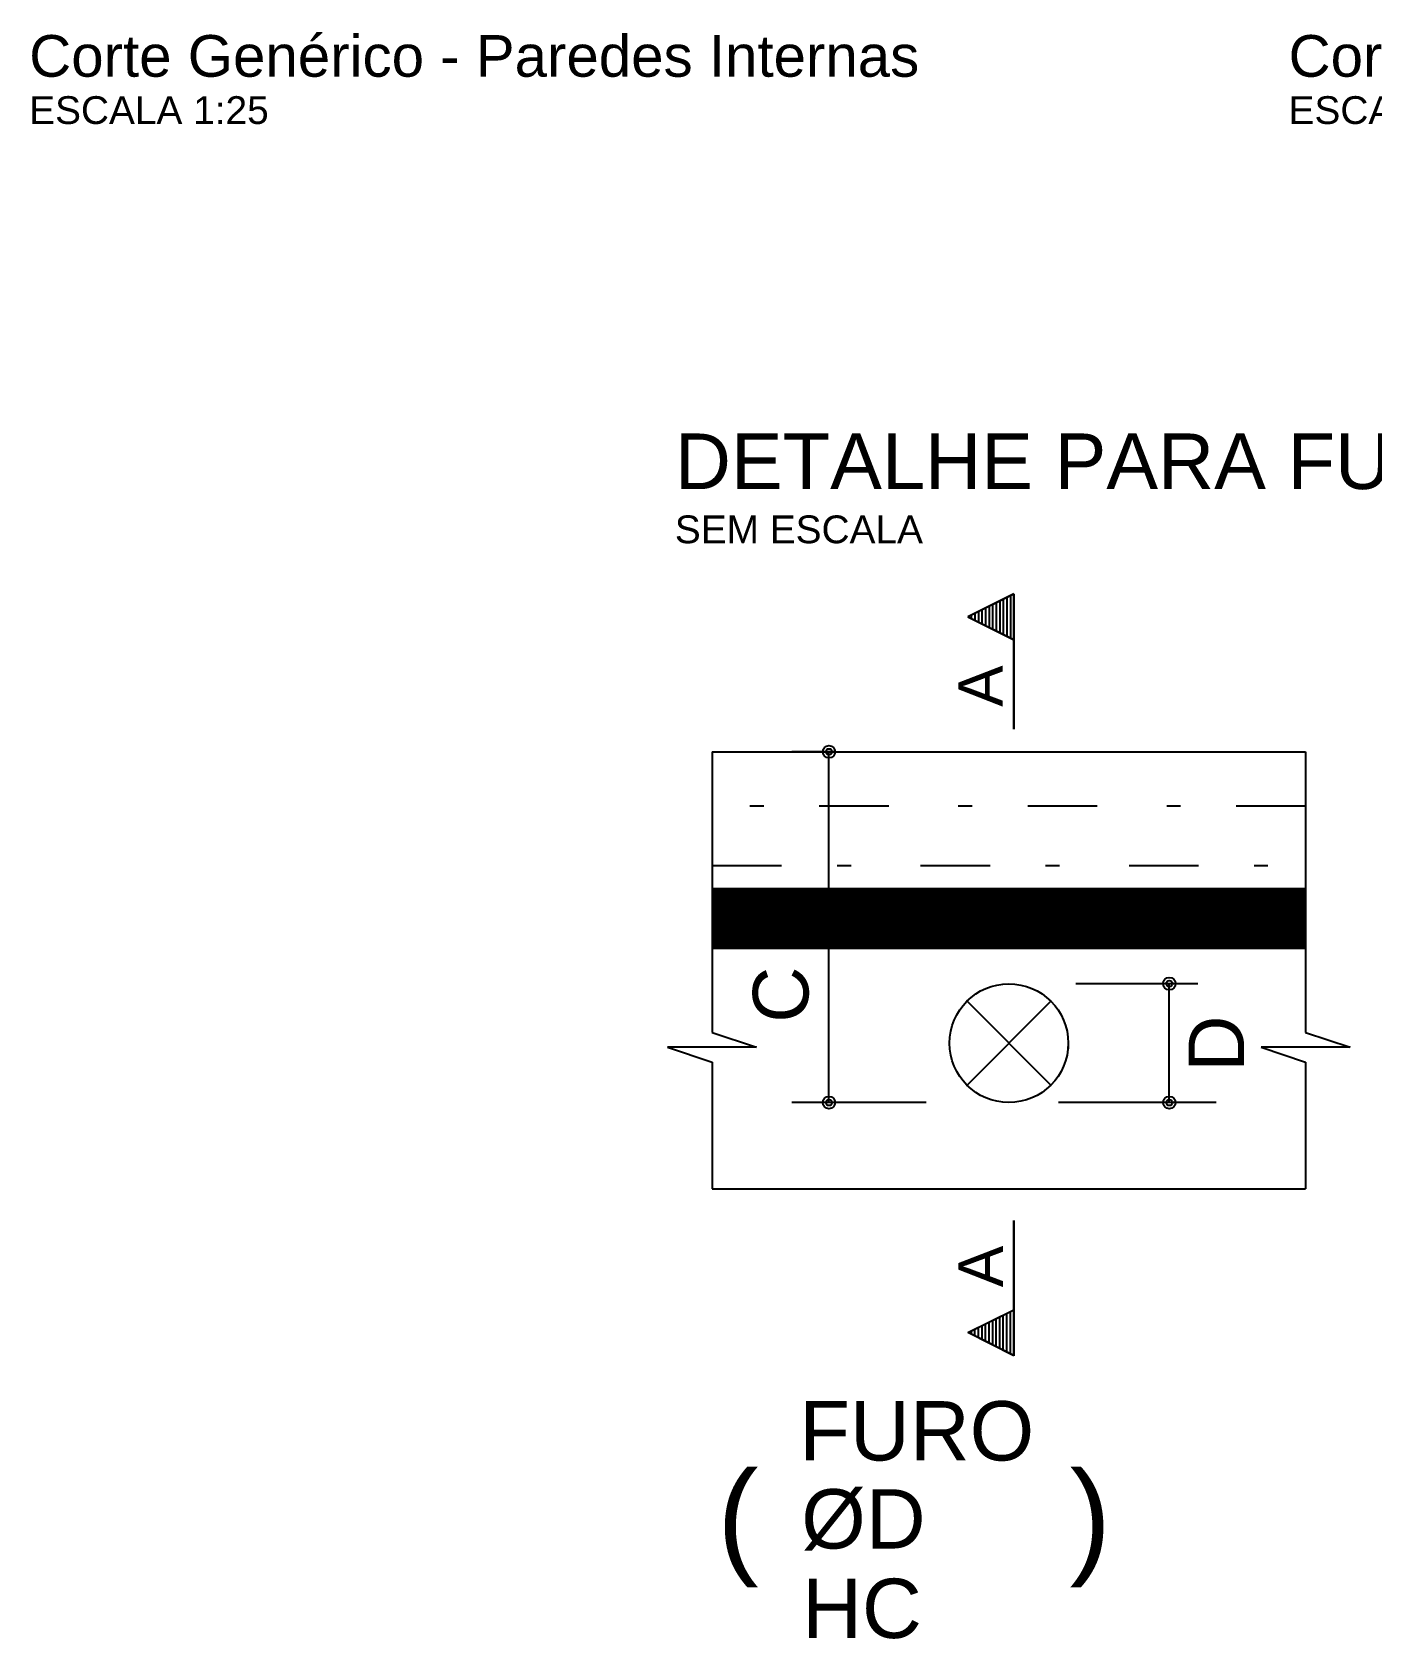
# Model space of a CAD drawing. Extents: x 0 to 119, y 0 to 84.
# Drawn here: x 47.66 to 57.3, y 39.56 to 51.13 of the extents above; entities that cross this region are included whole.
import ezdxf

# ---------------------------------------------------------------- set-up
doc = ezdxf.new("R2010")
doc.units = 0
doc.header["$MEASUREMENT"] = 0
doc.linetypes.add('ESTILO_TQS_0003', pattern=[1.5, 0.5, -0.4, 0.1, -0.5])
for name, color, linetype in [('15', 12, 'CONTINUOUS'), ('24', 7, 'CONTINUOUS'), ('29', 9, 'CONTINUOUS'), ('3', 7, 'CONTINUOUS')]:
    doc.layers.add(name, color=color, linetype=linetype)
doc.styles.add('TQS_ARIAL', font='arial.ttf')

msp = doc.modelspace()

# ---------------------------------------------------------------- linework, layer by layer
at = {"layer": '29', "color": 9, "linetype": 'Continuous'}
for p, q in [((52.553964, 44.534453), (52.980141, 44.96155)), ((52.553964, 44.549515), (52.965998, 44.96155)), ((52.553964, 44.563657), (52.951856, 44.96155)), ((52.553964, 44.577799), (52.937714, 44.96155)), ((52.553964, 44.591942), (52.923572, 44.96155)), ((52.553964, 44.606084), (52.90943, 44.96155)), ((52.553964, 44.620226), (52.895288, 44.96155)), ((52.553964, 44.634368), (52.881146, 44.96155)), ((52.553964, 44.64851), (52.867003, 44.96155)), ((52.553964, 44.662652), (52.852861, 44.96155)), ((52.553964, 44.676794), (52.838719, 44.96155)), ((52.553964, 44.690937), (52.824577, 44.96155)), ((52.553964, 44.705079), (52.810435, 44.96155)), ((52.553964, 44.719221), (52.796293, 44.96155)), ((52.553964, 44.733363), (52.782151, 44.96155)), ((52.553964, 44.747505), (52.768009, 44.96155)), ((52.553964, 44.761647), (52.753866, 44.96155)), ((52.553964, 44.775789), (52.739724, 44.96155)), ((52.553964, 44.789932), (52.725582, 44.96155)), ((52.553964, 44.804074), (52.71144, 44.96155)), ((52.553964, 44.818216), (52.697298, 44.96155)), ((52.553964, 44.832358), (52.683156, 44.96155)), ((52.553964, 44.8465), (52.669014, 44.96155)), ((52.553964, 44.860642), (52.654871, 44.96155)), ((52.553964, 44.874784), (52.640729, 44.96155)), ((52.553964, 44.888926), (52.626587, 44.96155)), ((52.553964, 44.903069), (52.612445, 44.96155)), ((52.553964, 44.917211), (52.598303, 44.96155)), ((52.553964, 44.931353), (52.584161, 44.96155)), ((52.553964, 44.945495), (52.570019, 44.96155)), ((52.553964, 44.959637), (52.555876, 44.96155)), ((52.553964, 44.956061), (52.975572, 44.534453)), ((52.553964, 44.941919), (52.96143, 44.534453)), ((52.553964, 44.927777), (52.947288, 44.534453)), ((52.553964, 44.913635), (52.933146, 44.534453)), ((52.553964, 44.899493), (52.919004, 44.534453)), ((52.553964, 44.88535), (52.904862, 44.534453)), ((52.553964, 44.871208), (52.890719, 44.534453)), ((52.562618, 44.96155), (52.989714, 44.534453)), ((52.567186, 44.534453), (52.994283, 44.96155)), ((52.57676, 44.96155), (53.003857, 44.534453)), ((52.581328, 44.534453), (53.008425, 44.96155)), ((52.590902, 44.96155), (53.017999, 44.534453)), ((52.59547, 44.534453), (53.022567, 44.96155)), ((52.605044, 44.96155), (53.032141, 44.534453)), ((52.609612, 44.534453), (53.036709, 44.96155)), ((52.619186, 44.96155), (53.046283, 44.534453)), ((52.623754, 44.534453), (53.050851, 44.96155)), ((52.633328, 44.96155), (53.060425, 44.534453)), ((52.637897, 44.534453), (53.064993, 44.96155)), ((52.64747, 44.96155), (53.074567, 44.534453)), ((52.652039, 44.534453), (53.079135, 44.96155)), ((52.661613, 44.96155), (53.088709, 44.534453)), ((52.666181, 44.534453), (53.093278, 44.96155)), ((52.675755, 44.96155), (53.102852, 44.534453)), ((52.680323, 44.534453), (53.10742, 44.96155)), ((52.689897, 44.96155), (53.116994, 44.534453)), ((52.694465, 44.534453), (53.121562, 44.96155)), ((52.704039, 44.96155), (53.131136, 44.534453)), ((52.708607, 44.534453), (53.135704, 44.96155)), ((52.718181, 44.96155), (53.145278, 44.534453)), ((52.722749, 44.534453), (53.149846, 44.96155)), ((52.732323, 44.96155), (53.15942, 44.534453)), ((52.736892, 44.534453), (53.163988, 44.96155)), ((52.746465, 44.96155), (53.173562, 44.534453)), ((52.751034, 44.534453), (53.17813, 44.96155)), ((52.760608, 44.96155), (53.187704, 44.534453)), ((52.765176, 44.534453), (53.192273, 44.96155)), ((52.77475, 44.96155), (53.201846, 44.534453)), ((52.779318, 44.534453), (53.206415, 44.96155)), ((52.788892, 44.96155), (53.215989, 44.534453)), ((52.79346, 44.534453), (53.220557, 44.96155)), ((52.803034, 44.96155), (53.230131, 44.534453)), ((52.807602, 44.534453), (53.234699, 44.96155)), ((52.817176, 44.96155), (53.244273, 44.534453)), ((52.821744, 44.534453), (53.248841, 44.96155)), ((52.831318, 44.96155), (53.258415, 44.534453)), ((52.835886, 44.534453), (53.262983, 44.96155)), ((52.84546, 44.96155), (53.272557, 44.534453)), ((52.850029, 44.534453), (53.277125, 44.96155)), ((52.859602, 44.96155), (53.286699, 44.534453)), ((52.864171, 44.534453), (53.291268, 44.96155)), ((52.873745, 44.96155), (53.300841, 44.534453)), ((52.878313, 44.534453), (53.30541, 44.96155)), ((52.887887, 44.96155), (53.314984, 44.534453)), ((52.892455, 44.534453), (53.319552, 44.96155)), ((52.902029, 44.96155), (53.329126, 44.534453)), ((52.906597, 44.534453), (53.333694, 44.96155)), ((52.916171, 44.96155), (53.343268, 44.534453)), ((52.920739, 44.534453), (53.347836, 44.96155)), ((52.930313, 44.96155), (53.35741, 44.534453)), ((52.934881, 44.534453), (53.361978, 44.96155)), ((52.944455, 44.96155), (53.371552, 44.534453)), ((52.949024, 44.534453), (53.37612, 44.96155)), ((52.958597, 44.96155), (53.385694, 44.534453)), ((52.963166, 44.534453), (53.390262, 44.96155)), ((52.97274, 44.96155), (53.399836, 44.534453)), ((52.977308, 44.534453), (53.404405, 44.96155)), ((52.986882, 44.96155), (53.413978, 44.534453)), ((52.99145, 44.534453), (53.418547, 44.96155)), ((53.001024, 44.96155), (53.428121, 44.534453)), ((53.005592, 44.534453), (53.432689, 44.96155)), ((53.015166, 44.96155), (53.442263, 44.534453)), ((53.019734, 44.534453), (53.446831, 44.96155)), ((53.029308, 44.96155), (53.456405, 44.534453)), ((53.033876, 44.534453), (53.460973, 44.96155)), ((53.04345, 44.96155), (53.470547, 44.534453)), ((53.048018, 44.534453), (53.475115, 44.96155)), ((53.057592, 44.96155), (53.484689, 44.534453)), ((53.062161, 44.534453), (53.489257, 44.96155)), ((53.071735, 44.96155), (53.498831, 44.534453)), ((53.076303, 44.534453), (53.5034, 44.96155)), ((53.085877, 44.96155), (53.512973, 44.534453)), ((53.090445, 44.534453), (53.517542, 44.96155)), ((53.100019, 44.96155), (53.527116, 44.534453)), ((53.104587, 44.534453), (53.531684, 44.96155)), ((53.114161, 44.96155), (53.541258, 44.534453)), ((53.118729, 44.534453), (53.545826, 44.96155)), ((53.128303, 44.96155), (53.5554, 44.534453)), ((53.132871, 44.534453), (53.559968, 44.96155)), ((53.142445, 44.96155), (53.569542, 44.534453)), ((53.147013, 44.534453), (53.57411, 44.96155)), ((53.156587, 44.96155), (53.583684, 44.534453)), ((53.161156, 44.534453), (53.588252, 44.96155)), ((53.170729, 44.96155), (53.597826, 44.534453)), ((53.175298, 44.534453), (53.602395, 44.96155)), ((53.184872, 44.96155), (53.611968, 44.534453)), ((53.18944, 44.534453), (53.616537, 44.96155)), ((53.199014, 44.96155), (53.626111, 44.534453)), ((53.203582, 44.534453), (53.630679, 44.96155)), ((53.213156, 44.96155), (53.640253, 44.534453)), ((53.217724, 44.534453), (53.644821, 44.96155)), ((53.227298, 44.96155), (53.654395, 44.534453)), ((53.231866, 44.534453), (53.658963, 44.96155)), ((53.24144, 44.96155), (53.668537, 44.534453)), ((53.246008, 44.534453), (53.673105, 44.96155)), ((53.255582, 44.96155), (53.682679, 44.534453)), ((53.260151, 44.534453), (53.687247, 44.96155)), ((53.269724, 44.96155), (53.696821, 44.534453)), ((53.274293, 44.534453), (53.701389, 44.96155)), ((53.283867, 44.96155), (53.710963, 44.534453)), ((53.288435, 44.534453), (53.715532, 44.96155)), ((53.298009, 44.96155), (53.725105, 44.534453)), ((53.302577, 44.534453), (53.729674, 44.96155)), ((53.312151, 44.96155), (53.739248, 44.534453)), ((53.316719, 44.534453), (53.743816, 44.96155)), ((53.326293, 44.96155), (53.75339, 44.534453)), ((53.330861, 44.534453), (53.757958, 44.96155)), ((53.340435, 44.96155), (53.767532, 44.534453)), ((53.345003, 44.534453), (53.7721, 44.96155)), ((53.354577, 44.96155), (53.781674, 44.534453)), ((53.359145, 44.534453), (53.786242, 44.96155)), ((53.368719, 44.96155), (53.795816, 44.534453)), ((53.373288, 44.534453), (53.800384, 44.96155)), ((53.382861, 44.96155), (53.809958, 44.534453)), ((53.38743, 44.534453), (53.814527, 44.96155)), ((53.397004, 44.96155), (53.8241, 44.534453)), ((53.401572, 44.534453), (53.828669, 44.96155)), ((53.411146, 44.96155), (53.838243, 44.534453)), ((53.415714, 44.534453), (53.842811, 44.96155)), ((53.425288, 44.96155), (53.852385, 44.534453)), ((53.429856, 44.534453), (53.856953, 44.96155)), ((53.43943, 44.96155), (53.866527, 44.534453)), ((53.443998, 44.534453), (53.871095, 44.96155)), ((53.453572, 44.96155), (53.880669, 44.534453)), ((53.45814, 44.534453), (53.885237, 44.96155)), ((53.467714, 44.96155), (53.894811, 44.534453)), ((53.472283, 44.534453), (53.899379, 44.96155)), ((53.481856, 44.96155), (53.908953, 44.534453)), ((53.486425, 44.534453), (53.913521, 44.96155)), ((53.495999, 44.96155), (53.923095, 44.534453)), ((53.500567, 44.534453), (53.927664, 44.96155)), ((53.510141, 44.96155), (53.937238, 44.534453)), ((53.514709, 44.534453), (53.941806, 44.96155)), ((53.524283, 44.96155), (53.95138, 44.534453)), ((53.528851, 44.534453), (53.955948, 44.96155)), ((53.538425, 44.96155), (53.965522, 44.534453)), ((53.542993, 44.534453), (53.97009, 44.96155)), ((53.552567, 44.96155), (53.979664, 44.534453)), ((53.557135, 44.534453), (53.984232, 44.96155)), ((53.566709, 44.96155), (53.993806, 44.534453)), ((53.571278, 44.534453), (53.998374, 44.96155)), ((53.580851, 44.96155), (54.007948, 44.534453)), ((53.58542, 44.534453), (54.012516, 44.96155)), ((53.594994, 44.96155), (54.02209, 44.534453)), ((53.599562, 44.534453), (54.026659, 44.96155)), ((53.609136, 44.96155), (54.036232, 44.534453)), ((53.613704, 44.534453), (54.040801, 44.96155)), ((53.623278, 44.96155), (54.050375, 44.534453)), ((53.627846, 44.534453), (54.054943, 44.96155)), ((53.63742, 44.96155), (54.064517, 44.534453)), ((53.641988, 44.534453), (54.069085, 44.96155)), ((53.651562, 44.96155), (54.078659, 44.534453)), ((53.65613, 44.534453), (54.083227, 44.96155)), ((53.665704, 44.96155), (54.092801, 44.534453)), ((53.670272, 44.534453), (54.097369, 44.96155)), ((53.679846, 44.96155), (54.106943, 44.534453)), ((53.684415, 44.534453), (54.111511, 44.96155)), ((53.693988, 44.96155), (54.121085, 44.534453)), ((53.698557, 44.534453), (54.125654, 44.96155)), ((53.708131, 44.96155), (54.135227, 44.534453)), ((53.712699, 44.534453), (54.139796, 44.96155)), ((53.722273, 44.96155), (54.14937, 44.534453)), ((53.726841, 44.534453), (54.153938, 44.96155)), ((53.736415, 44.96155), (54.163512, 44.534453)), ((53.740983, 44.534453), (54.16808, 44.96155)), ((53.750557, 44.96155), (54.177654, 44.534453)), ((53.755125, 44.534453), (54.182222, 44.96155)), ((53.764699, 44.96155), (54.191796, 44.534453)), ((53.769267, 44.534453), (54.196364, 44.96155)), ((53.778841, 44.96155), (54.205938, 44.534453)), ((53.78341, 44.534453), (54.210506, 44.96155)), ((53.792983, 44.96155), (54.22008, 44.534453)), ((53.797552, 44.534453), (54.224648, 44.96155)), ((53.807126, 44.96155), (54.234222, 44.534453)), ((53.811694, 44.534453), (54.238791, 44.96155)), ((53.821268, 44.96155), (54.248364, 44.534453)), ((53.825836, 44.534453), (54.252933, 44.96155)), ((53.83541, 44.96155), (54.262507, 44.534453)), ((53.839978, 44.534453), (54.267075, 44.96155)), ((53.849552, 44.96155), (54.276649, 44.534453)), ((53.85412, 44.534453), (54.281217, 44.96155)), ((53.863694, 44.96155), (54.290791, 44.534453)), ((53.868262, 44.534453), (54.295359, 44.96155)), ((53.877836, 44.96155), (54.304933, 44.534453)), ((53.882404, 44.534453), (54.309501, 44.96155)), ((53.891978, 44.96155), (54.319075, 44.534453)), ((53.896547, 44.534453), (54.323643, 44.96155)), ((53.906121, 44.96155), (54.333217, 44.534453)), ((53.910689, 44.534453), (54.337786, 44.96155)), ((53.920263, 44.96155), (54.347359, 44.534453)), ((53.924831, 44.534453), (54.351928, 44.96155)), ((53.934405, 44.96155), (54.361502, 44.534453)), ((53.938973, 44.534453), (54.36607, 44.96155)), ((53.948547, 44.96155), (54.375644, 44.534453)), ((53.953115, 44.534453), (54.380212, 44.96155)), ((53.962689, 44.96155), (54.389786, 44.534453)), ((53.967257, 44.534453), (54.394354, 44.96155)), ((53.976831, 44.96155), (54.403928, 44.534453)), ((53.981399, 44.534453), (54.408496, 44.96155)), ((53.990973, 44.96155), (54.41807, 44.534453)), ((53.995542, 44.534453), (54.422638, 44.96155)), ((54.005115, 44.96155), (54.432212, 44.534453)), ((54.009684, 44.534453), (54.436781, 44.96155)), ((54.019258, 44.96155), (54.446354, 44.534453)), ((54.023826, 44.534453), (54.450923, 44.96155)), ((54.0334, 44.96155), (54.460497, 44.534453)), ((54.037968, 44.534453), (54.465065, 44.96155)), ((54.047542, 44.96155), (54.474639, 44.534453)), ((54.05211, 44.534453), (54.479207, 44.96155)), ((54.061684, 44.96155), (54.488781, 44.534453)), ((54.066252, 44.534453), (54.493349, 44.96155)), ((54.075826, 44.96155), (54.502923, 44.534453)), ((54.080394, 44.534453), (54.507491, 44.96155)), ((54.089968, 44.96155), (54.517065, 44.534453)), ((54.094537, 44.534453), (54.521633, 44.96155)), ((54.10411, 44.96155), (54.531207, 44.534453)), ((54.108679, 44.534453), (54.535775, 44.96155)), ((54.118253, 44.96155), (54.545349, 44.534453)), ((54.122821, 44.534453), (54.549918, 44.96155)), ((54.132395, 44.96155), (54.559491, 44.534453)), ((54.136963, 44.534453), (54.56406, 44.96155)), ((54.146537, 44.96155), (54.573634, 44.534453)), ((54.151105, 44.534453), (54.578202, 44.96155)), ((54.160679, 44.96155), (54.587776, 44.534453)), ((54.165247, 44.534453), (54.592344, 44.96155)), ((54.174821, 44.96155), (54.601918, 44.534453)), ((54.179389, 44.534453), (54.606486, 44.96155)), ((54.188963, 44.96155), (54.61606, 44.534453)), ((54.193531, 44.534453), (54.620628, 44.96155)), ((54.203105, 44.96155), (54.630202, 44.534453)), ((54.207674, 44.534453), (54.63477, 44.96155)), ((54.217247, 44.96155), (54.644344, 44.534453)), ((54.221816, 44.534453), (54.648913, 44.96155)), ((54.23139, 44.96155), (54.658486, 44.534453)), ((54.235958, 44.534453), (54.663055, 44.96155)), ((54.245532, 44.96155), (54.672629, 44.534453)), ((54.2501, 44.534453), (54.677197, 44.96155)), ((54.259674, 44.96155), (54.686771, 44.534453)), ((54.264242, 44.534453), (54.691339, 44.96155)), ((54.273816, 44.96155), (54.700913, 44.534453)), ((54.278384, 44.534453), (54.705481, 44.96155)), ((54.287958, 44.96155), (54.715055, 44.534453)), ((54.292526, 44.534453), (54.719623, 44.96155)), ((54.3021, 44.96155), (54.729197, 44.534453)), ((54.306669, 44.534453), (54.733765, 44.96155)), ((54.316242, 44.96155), (54.743339, 44.534453)), ((54.320811, 44.534453), (54.747907, 44.96155)), ((54.330385, 44.96155), (54.757481, 44.534453)), ((54.334953, 44.534453), (54.76205, 44.96155)), ((54.344527, 44.96155), (54.771624, 44.534453)), ((54.349095, 44.534453), (54.776192, 44.96155)), ((54.358669, 44.96155), (54.785766, 44.534453)), ((54.363237, 44.534453), (54.790334, 44.96155)), ((54.372811, 44.96155), (54.799908, 44.534453)), ((54.377379, 44.534453), (54.804476, 44.96155)), ((54.386953, 44.96155), (54.81405, 44.534453)), ((54.391521, 44.534453), (54.818618, 44.96155)), ((54.401095, 44.96155), (54.828192, 44.534453)), ((54.405664, 44.534453), (54.83276, 44.96155)), ((54.415237, 44.96155), (54.842334, 44.534453)), ((54.419806, 44.534453), (54.846902, 44.96155)), ((54.42938, 44.96155), (54.856476, 44.534453)), ((54.433948, 44.534453), (54.861045, 44.96155)), ((54.443522, 44.96155), (54.870618, 44.534453)), ((54.44809, 44.534453), (54.875187, 44.96155)), ((54.457664, 44.96155), (54.884761, 44.534453)), ((54.462232, 44.534453), (54.889329, 44.96155)), ((54.471806, 44.96155), (54.898903, 44.534453)), ((54.476374, 44.534453), (54.903471, 44.96155)), ((54.485948, 44.96155), (54.913045, 44.534453)), ((54.490516, 44.534453), (54.917613, 44.96155)), ((54.50009, 44.96155), (54.927187, 44.534453)), ((54.504658, 44.534453), (54.931755, 44.96155)), ((54.514232, 44.96155), (54.941329, 44.534453)), ((54.518801, 44.534453), (54.945897, 44.96155)), ((54.528374, 44.96155), (54.955471, 44.534453)), ((54.532943, 44.534453), (54.96004, 44.96155)), ((54.542517, 44.96155), (54.969613, 44.534453)), ((54.547085, 44.534453), (54.974182, 44.96155)), ((54.556659, 44.96155), (54.983756, 44.534453)), ((54.561227, 44.534453), (54.988324, 44.96155)), ((54.570801, 44.96155), (54.997898, 44.534453)), ((54.575369, 44.534453), (55.002466, 44.96155)), ((54.584943, 44.96155), (55.01204, 44.534453)), ((54.589511, 44.534453), (55.016608, 44.96155)), ((54.599085, 44.96155), (55.026182, 44.534453)), ((54.603653, 44.534453), (55.03075, 44.96155)), ((54.613227, 44.96155), (55.040324, 44.534453)), ((54.617796, 44.534453), (55.044892, 44.96155)), ((54.627369, 44.96155), (55.054466, 44.534453)), ((54.631938, 44.534453), (55.059034, 44.96155)), ((54.641512, 44.96155), (55.068608, 44.534453)), ((54.64608, 44.534453), (55.073177, 44.96155)), ((54.655654, 44.96155), (55.08275, 44.534453)), ((54.660222, 44.534453), (55.087319, 44.96155)), ((54.669796, 44.96155), (55.096893, 44.534453)), ((54.674364, 44.534453), (55.101461, 44.96155)), ((54.683938, 44.96155), (55.111035, 44.534453)), ((54.688506, 44.534453), (55.115603, 44.96155)), ((54.69808, 44.96155), (55.125177, 44.534453)), ((54.702648, 44.534453), (55.129745, 44.96155)), ((54.712222, 44.96155), (55.139319, 44.534453)), ((54.71679, 44.534453), (55.143887, 44.96155)), ((54.726364, 44.96155), (55.153461, 44.534453)), ((54.730933, 44.534453), (55.158029, 44.96155)), ((54.740507, 44.96155), (55.167603, 44.534453)), ((54.745075, 44.534453), (55.172172, 44.96155)), ((54.754649, 44.96155), (55.181745, 44.534453)), ((54.759217, 44.534453), (55.186314, 44.96155)), ((54.768791, 44.96155), (55.195888, 44.534453)), ((54.773359, 44.534453), (55.200456, 44.96155)), ((54.782933, 44.96155), (55.21003, 44.534453)), ((54.787501, 44.534453), (55.214598, 44.96155)), ((54.797075, 44.96155), (55.224172, 44.534453)), ((54.801643, 44.534453), (55.22874, 44.96155)), ((54.811217, 44.96155), (55.238314, 44.534453)), ((54.815785, 44.534453), (55.242882, 44.96155)), ((54.825359, 44.96155), (55.252456, 44.534453)), ((54.829928, 44.534453), (55.257024, 44.96155)), ((54.839501, 44.96155), (55.266598, 44.534453)), ((54.84407, 44.534453), (55.271167, 44.96155)), ((54.853644, 44.96155), (55.28074, 44.534453)), ((54.858212, 44.534453), (55.285309, 44.96155)), ((54.867786, 44.96155), (55.294883, 44.534453)), ((54.872354, 44.534453), (55.299451, 44.96155)), ((54.881928, 44.96155), (55.309025, 44.534453)), ((54.886496, 44.534453), (55.313593, 44.96155)), ((54.89607, 44.96155), (55.323167, 44.534453)), ((54.900638, 44.534453), (55.327735, 44.96155)), ((54.910212, 44.96155), (55.337309, 44.534453)), ((54.91478, 44.534453), (55.341877, 44.96155)), ((54.924354, 44.96155), (55.351451, 44.534453)), ((54.928923, 44.534453), (55.356019, 44.96155)), ((54.938496, 44.96155), (55.365593, 44.534453)), ((54.943065, 44.534453), (55.370161, 44.96155)), ((54.952639, 44.96155), (55.379735, 44.534453)), ((54.957207, 44.534453), (55.384304, 44.96155)), ((54.966781, 44.96155), (55.393877, 44.534453)), ((54.971349, 44.534453), (55.398446, 44.96155)), ((54.980923, 44.96155), (55.40802, 44.534453)), ((54.985491, 44.534453), (55.412588, 44.96155)), ((54.995065, 44.96155), (55.422162, 44.534453)), ((54.999633, 44.534453), (55.42673, 44.96155)), ((55.009207, 44.96155), (55.436304, 44.534453)), ((55.013775, 44.534453), (55.440872, 44.96155)), ((55.023349, 44.96155), (55.450446, 44.534453)), ((55.027917, 44.534453), (55.455014, 44.96155)), ((55.037491, 44.96155), (55.464588, 44.534453)), ((55.04206, 44.534453), (55.469156, 44.96155)), ((55.051633, 44.96155), (55.47873, 44.534453)), ((55.056202, 44.534453), (55.483299, 44.96155)), ((55.065776, 44.96155), (55.492872, 44.534453)), ((55.070344, 44.534453), (55.497441, 44.96155)), ((55.079918, 44.96155), (55.507015, 44.534453)), ((55.084486, 44.534453), (55.511583, 44.96155)), ((55.09406, 44.96155), (55.521157, 44.534453)), ((55.098628, 44.534453), (55.525725, 44.96155)), ((55.108202, 44.96155), (55.535299, 44.534453)), ((55.11277, 44.534453), (55.539867, 44.96155)), ((55.122344, 44.96155), (55.549441, 44.534453)), ((55.126912, 44.534453), (55.554009, 44.96155)), ((55.136486, 44.96155), (55.563583, 44.534453)), ((55.141055, 44.534453), (55.568151, 44.96155)), ((55.150628, 44.96155), (55.577725, 44.534453)), ((55.155197, 44.534453), (55.582293, 44.96155)), ((55.164771, 44.96155), (55.591867, 44.534453)), ((55.169339, 44.534453), (55.596436, 44.96155)), ((55.178913, 44.96155), (55.60601, 44.534453)), ((55.183481, 44.534453), (55.610578, 44.96155)), ((55.193055, 44.96155), (55.620152, 44.534453)), ((55.197623, 44.534453), (55.62472, 44.96155)), ((55.207197, 44.96155), (55.634294, 44.534453)), ((55.211765, 44.534453), (55.638862, 44.96155)), ((55.221339, 44.96155), (55.648436, 44.534453)), ((55.225907, 44.534453), (55.653004, 44.96155)), ((55.235481, 44.96155), (55.662578, 44.534453)), ((55.24005, 44.534453), (55.667146, 44.96155)), ((55.249623, 44.96155), (55.67672, 44.534453)), ((55.254192, 44.534453), (55.681288, 44.96155)), ((55.263766, 44.96155), (55.690862, 44.534453)), ((55.268334, 44.534453), (55.695431, 44.96155)), ((55.277908, 44.96155), (55.705004, 44.534453)), ((55.282476, 44.534453), (55.709573, 44.96155)), ((55.29205, 44.96155), (55.719147, 44.534453)), ((55.296618, 44.534453), (55.723715, 44.96155)), ((55.306192, 44.96155), (55.733289, 44.534453)), ((55.31076, 44.534453), (55.737857, 44.96155)), ((55.320334, 44.96155), (55.747431, 44.534453)), ((55.324902, 44.534453), (55.751999, 44.96155)), ((55.334476, 44.96155), (55.761573, 44.534453)), ((55.339044, 44.534453), (55.766141, 44.96155)), ((55.348618, 44.96155), (55.775715, 44.534453)), ((55.353187, 44.534453), (55.780283, 44.96155)), ((55.36276, 44.96155), (55.789857, 44.534453)), ((55.367329, 44.534453), (55.794426, 44.96155)), ((55.376903, 44.96155), (55.803999, 44.534453)), ((55.381471, 44.534453), (55.808568, 44.96155)), ((55.391045, 44.96155), (55.818142, 44.534453)), ((55.395613, 44.534453), (55.82271, 44.96155)), ((55.405187, 44.96155), (55.832284, 44.534453)), ((55.409755, 44.534453), (55.836852, 44.96155)), ((55.419329, 44.96155), (55.846426, 44.534453)), ((55.423897, 44.534453), (55.850994, 44.96155)), ((55.433471, 44.96155), (55.860568, 44.534453)), ((55.438039, 44.534453), (55.865136, 44.96155)), ((55.447613, 44.96155), (55.87471, 44.534453)), ((55.452182, 44.534453), (55.879278, 44.96155)), ((55.461755, 44.96155), (55.888852, 44.534453)), ((55.466324, 44.534453), (55.89342, 44.96155)), ((55.475898, 44.96155), (55.902994, 44.534453)), ((55.480466, 44.534453), (55.907563, 44.96155)), ((55.49004, 44.96155), (55.917136, 44.534453)), ((55.494608, 44.534453), (55.921705, 44.96155)), ((55.504182, 44.96155), (55.931279, 44.534453)), ((55.50875, 44.534453), (55.935847, 44.96155)), ((55.518324, 44.96155), (55.945421, 44.534453)), ((55.522892, 44.534453), (55.949989, 44.96155)), ((55.532466, 44.96155), (55.959563, 44.534453)), ((55.537034, 44.534453), (55.964131, 44.96155)), ((55.546608, 44.96155), (55.973705, 44.534453)), ((55.551176, 44.534453), (55.978273, 44.96155)), ((55.56075, 44.96155), (55.987847, 44.534453)), ((55.565319, 44.534453), (55.992415, 44.96155)), ((55.574893, 44.96155), (56.001989, 44.534453)), ((55.579461, 44.534453), (56.006558, 44.96155)), ((55.589035, 44.96155), (56.016131, 44.534453)), ((55.593603, 44.534453), (56.0207, 44.96155)), ((55.603177, 44.96155), (56.030274, 44.534453)), ((55.607745, 44.534453), (56.034842, 44.96155)), ((55.617319, 44.96155), (56.044416, 44.534453)), ((55.621887, 44.534453), (56.048984, 44.96155)), ((55.631461, 44.96155), (56.058558, 44.534453)), ((55.636029, 44.534453), (56.063126, 44.96155)), ((55.645603, 44.96155), (56.0727, 44.534453)), ((55.650171, 44.534453), (56.077268, 44.96155)), ((55.659745, 44.96155), (56.086842, 44.534453)), ((55.664314, 44.534453), (56.09141, 44.96155)), ((55.673887, 44.96155), (56.100984, 44.534453)), ((55.678456, 44.534453), (56.105553, 44.96155)), ((55.68803, 44.96155), (56.115126, 44.534453)), ((55.692598, 44.534453), (56.119695, 44.96155)), ((55.702172, 44.96155), (56.129269, 44.534453)), ((55.70674, 44.534453), (56.133837, 44.96155)), ((55.716314, 44.96155), (56.143411, 44.534453)), ((55.720882, 44.534453), (56.147979, 44.96155)), ((55.730456, 44.96155), (56.157553, 44.534453)), ((55.735024, 44.534453), (56.162121, 44.96155)), ((55.744598, 44.96155), (56.171695, 44.534453)), ((55.749166, 44.534453), (56.176263, 44.96155)), ((55.75874, 44.96155), (56.185837, 44.534453)), ((55.763309, 44.534453), (56.190405, 44.96155)), ((55.772882, 44.96155), (56.199979, 44.534453)), ((55.777451, 44.534453), (56.204547, 44.96155)), ((55.787025, 44.96155), (56.214121, 44.534453)), ((55.791593, 44.534453), (56.21869, 44.96155)), ((55.801167, 44.96155), (56.228263, 44.534453)), ((55.805735, 44.534453), (56.232832, 44.96155)), ((55.815309, 44.96155), (56.242406, 44.534453)), ((55.819877, 44.534453), (56.246974, 44.96155)), ((55.829451, 44.96155), (56.256548, 44.534453)), ((55.834019, 44.534453), (56.261116, 44.96155)), ((55.843593, 44.96155), (56.27069, 44.534453)), ((55.848161, 44.534453), (56.275258, 44.96155)), ((55.857735, 44.96155), (56.284832, 44.534453)), ((55.862303, 44.534453), (56.2894, 44.96155)), ((55.871877, 44.96155), (56.298974, 44.534453)), ((55.876446, 44.534453), (56.303542, 44.96155)), ((55.886019, 44.96155), (56.313116, 44.534453)), ((55.890588, 44.534453), (56.317685, 44.96155)), ((55.900162, 44.96155), (56.327258, 44.534453)), ((55.90473, 44.534453), (56.331827, 44.96155)), ((55.914304, 44.96155), (56.341401, 44.534453)), ((55.918872, 44.534453), (56.345969, 44.96155)), ((55.928446, 44.96155), (56.355543, 44.534453)), ((55.933014, 44.534453), (56.360111, 44.96155)), ((55.942588, 44.96155), (56.369685, 44.534453)), ((55.947156, 44.534453), (56.374253, 44.96155)), ((55.95673, 44.96155), (56.383827, 44.534453)), ((55.961298, 44.534453), (56.388395, 44.96155)), ((55.970872, 44.96155), (56.397969, 44.534453)), ((55.975441, 44.534453), (56.402537, 44.96155)), ((55.985014, 44.96155), (56.412111, 44.534453)), ((55.989583, 44.534453), (56.416679, 44.96155)), ((55.999157, 44.96155), (56.426253, 44.534453)), ((56.003725, 44.534453), (56.430822, 44.96155)), ((56.013299, 44.96155), (56.440396, 44.534453)), ((56.017867, 44.534453), (56.444964, 44.96155)), ((56.027441, 44.96155), (56.454538, 44.534453)), ((56.032009, 44.534453), (56.459106, 44.96155)), ((56.041583, 44.96155), (56.46868, 44.534453)), ((56.046151, 44.534453), (56.473248, 44.96155)), ((56.055725, 44.96155), (56.482822, 44.534453)), ((56.060293, 44.534453), (56.48739, 44.96155)), ((56.069867, 44.96155), (56.496964, 44.534453)), ((56.074436, 44.534453), (56.501532, 44.96155)), ((56.084009, 44.96155), (56.511106, 44.534453)), ((56.088578, 44.534453), (56.515674, 44.96155)), ((56.098152, 44.96155), (56.525248, 44.534453)), ((56.10272, 44.534453), (56.529817, 44.96155)), ((56.112294, 44.96155), (56.53939, 44.534453)), ((56.116862, 44.534453), (56.543959, 44.96155)), ((56.126436, 44.96155), (56.553533, 44.534453)), ((56.131004, 44.534453), (56.558101, 44.96155)), ((56.140578, 44.96155), (56.567675, 44.534453)), ((56.145146, 44.534453), (56.572243, 44.96155)), ((56.15472, 44.96155), (56.581817, 44.534453)), ((56.159288, 44.534453), (56.586385, 44.96155)), ((56.168862, 44.96155), (56.595959, 44.534453)), ((56.17343, 44.534453), (56.600527, 44.96155)), ((56.183004, 44.96155), (56.610101, 44.534453)), ((56.187573, 44.534453), (56.614669, 44.96155)), ((56.197146, 44.96155), (56.624243, 44.534453)), ((56.201715, 44.534453), (56.628812, 44.96155)), ((56.211289, 44.96155), (56.638385, 44.534453)), ((56.215857, 44.534453), (56.642954, 44.96155)), ((56.225431, 44.96155), (56.652528, 44.534453)), ((56.229999, 44.534453), (56.657096, 44.96155)), ((56.239573, 44.96155), (56.66667, 44.534453)), ((56.244141, 44.534453), (56.671238, 44.96155)), ((56.253715, 44.96155), (56.680812, 44.534453)), ((56.258283, 44.534453), (56.68538, 44.96155)), ((56.267857, 44.96155), (56.694954, 44.534453)), ((56.272425, 44.534453), (56.699522, 44.96155)), ((56.281999, 44.96155), (56.709096, 44.534453)), ((56.286568, 44.534453), (56.713664, 44.96155)), ((56.296141, 44.96155), (56.723238, 44.534453)), ((56.30071, 44.534453), (56.727806, 44.96155)), ((56.310284, 44.96155), (56.73738, 44.534453)), ((56.314852, 44.534453), (56.741949, 44.96155)), ((56.324426, 44.96155), (56.751522, 44.534453)), ((56.328994, 44.534453), (56.756091, 44.96155)), ((56.338568, 44.96155), (56.765665, 44.534453)), ((56.343136, 44.534453), (56.770233, 44.96155)), ((56.35271, 44.96155), (56.779807, 44.534453)), ((56.357278, 44.534453), (56.784375, 44.96155)), ((56.366852, 44.96155), (56.793949, 44.534453)), ((56.37142, 44.534453), (56.798517, 44.96155)), ((56.380994, 44.96155), (56.808091, 44.534453)), ((56.385562, 44.534453), (56.812659, 44.96155)), ((56.395136, 44.96155), (56.822233, 44.534453)), ((56.399705, 44.534453), (56.824932, 44.95968)), ((56.409279, 44.96155), (56.824932, 44.545896)), ((56.413847, 44.534453), (56.824932, 44.945538)), ((56.423421, 44.96155), (56.824932, 44.560038)), ((56.427989, 44.534453), (56.824932, 44.931396)), ((56.437563, 44.96155), (56.824932, 44.57418)), ((56.442131, 44.534453), (56.824932, 44.917254)), ((56.451705, 44.96155), (56.824932, 44.588323)), ((56.456273, 44.534453), (56.824932, 44.903112)), ((56.465847, 44.96155), (56.824932, 44.602465)), ((56.470415, 44.534453), (56.824932, 44.88897)), ((56.479989, 44.96155), (56.824932, 44.616607)), ((56.484557, 44.534453), (56.824932, 44.874827)), ((56.494131, 44.96155), (56.824932, 44.630749)), ((56.508273, 44.96155), (56.824932, 44.644891)), ((56.522416, 44.96155), (56.824932, 44.659033)), ((56.536558, 44.96155), (56.824932, 44.673175)), ((56.5507, 44.96155), (56.824932, 44.687318)), ((56.564842, 44.96155), (56.824932, 44.70146)), ((56.578984, 44.96155), (56.824932, 44.715602)), ((56.593126, 44.96155), (56.824932, 44.729744)), ((56.607268, 44.96155), (56.824932, 44.743886)), ((56.621411, 44.96155), (56.824932, 44.758028)), ((56.635553, 44.96155), (56.824932, 44.77217)), ((56.649695, 44.96155), (56.824932, 44.786312)), ((56.663837, 44.96155), (56.824932, 44.800455)), ((56.677979, 44.96155), (56.824932, 44.814597)), ((56.692121, 44.96155), (56.824932, 44.828739)), ((56.706263, 44.96155), (56.824932, 44.842881)), ((56.720405, 44.96155), (56.824932, 44.857023)), ((56.734548, 44.96155), (56.824932, 44.871165)), ((56.74869, 44.96155), (56.824932, 44.885307)), ((56.762832, 44.96155), (56.824932, 44.89945)), ((56.776974, 44.96155), (56.824932, 44.913592)), ((56.791116, 44.96155), (56.824932, 44.927734)), ((56.805258, 44.96155), (56.824932, 44.941876)), ((56.8194, 44.96155), (56.824932, 44.956018)), ((52.553964, 44.857066), (52.876577, 44.534453)), ((52.553964, 44.842924), (52.862435, 44.534453)), ((52.553964, 44.828782), (52.848293, 44.534453)), ((52.553964, 44.81464), (52.834151, 44.534453)), ((52.553964, 44.800498), (52.820009, 44.534453)), ((52.553964, 44.786356), (52.805867, 44.534453)), ((52.553964, 44.772213), (52.791725, 44.534453)), ((52.553964, 44.758071), (52.777582, 44.534453)), ((56.4987, 44.534453), (56.824932, 44.860685)), ((56.512842, 44.534453), (56.824932, 44.846543)), ((56.526984, 44.534453), (56.824932, 44.832401)), ((56.541126, 44.534453), (56.824932, 44.818259)), ((56.555268, 44.534453), (56.824932, 44.804117)), ((56.56941, 44.534453), (56.824932, 44.789975)), ((56.583552, 44.534453), (56.824932, 44.775832)), ((56.597695, 44.534453), (56.824932, 44.76169)), ((52.553964, 44.743929), (52.76344, 44.534453)), ((52.553964, 44.729787), (52.749298, 44.534453)), ((52.553964, 44.715645), (52.735156, 44.534453)), ((52.553964, 44.701503), (52.721014, 44.534453)), ((52.553964, 44.687361), (52.706872, 44.534453)), ((52.553964, 44.673218), (52.69273, 44.534453)), ((52.553964, 44.659076), (52.678587, 44.534453)), ((52.553964, 44.644934), (52.664445, 44.534453)), ((56.611837, 44.534453), (56.824932, 44.747548)), ((56.625979, 44.534453), (56.824932, 44.733406)), ((56.640121, 44.534453), (56.824932, 44.719264)), ((56.654263, 44.534453), (56.824932, 44.705122)), ((56.668405, 44.534453), (56.824932, 44.69098)), ((56.682547, 44.534453), (56.824932, 44.676837)), ((56.696689, 44.534453), (56.824932, 44.662695)), ((56.710832, 44.534453), (56.824932, 44.648553)), ((52.553964, 44.630792), (52.650303, 44.534453)), ((52.553964, 44.61665), (52.636161, 44.534453)), ((52.553964, 44.602508), (52.622019, 44.534453)), ((52.553964, 44.588366), (52.607877, 44.534453)), ((52.553964, 44.574223), (52.593735, 44.534453)), ((52.553964, 44.560081), (52.579592, 44.534453)), ((52.553964, 44.545939), (52.56545, 44.534453)), ((56.724974, 44.534453), (56.824932, 44.634411)), ((56.739116, 44.534453), (56.824932, 44.620269)), ((56.753258, 44.534453), (56.824932, 44.606127)), ((56.7674, 44.534453), (56.824932, 44.591985)), ((56.781542, 44.534453), (56.824932, 44.577843)), ((56.795684, 44.534453), (56.824932, 44.5637)), ((56.809827, 44.534453), (56.824932, 44.549558))]:
    msp.add_line(p, q, dxfattribs=at)
msp.add_lwpolyline([(52.553964, 44.534453), (56.824932, 44.534453), (56.824932, 44.96155), (52.553964, 44.96155), (52.553964, 44.534453)], dxfattribs=at)
at = {"layer": '3', "color": 7, "linetype": 'Continuous'}
for p, q in [((54.725602, 47.086127), (54.393402, 46.920027)), ((54.72421, 47.083868), (54.396526, 46.920027)), ((54.700048, 47.07335), (54.700048, 46.766703)), ((54.724209, 47.083868), (54.724209, 46.112382)), ((54.725602, 46.112382), (54.725602, 47.086127)), ((54.470064, 46.958357), (54.470064, 46.881695)), ((54.495618, 46.971134), (54.495618, 46.868919)), ((54.521171, 46.983911), (54.521171, 46.856141)), ((54.546725, 46.996688), (54.546725, 46.843365)), ((54.572279, 47.009465), (54.572279, 46.830588)), ((54.597832, 47.022242), (54.597832, 46.817811)), ((54.623387, 47.035018), (54.623387, 46.805034)), ((54.648941, 47.047796), (54.648941, 46.792258)), ((54.674494, 47.060573), (54.674494, 46.77948)), ((54.393402, 46.920027), (54.72421, 46.754622)), ((54.396527, 46.920027), (54.724209, 46.756185)), ((54.418956, 46.932803), (54.418956, 46.904632)), ((54.444509, 46.945581), (54.444509, 46.894472)), ((52.553964, 45.94893), (56.824932, 45.94893)), ((52.553964, 45.94893), (52.553964, 43.929684)), ((53.431698, 45.94893), (53.12775, 45.94893)), ((53.394685, 45.557372), (53.394685, 45.94893)), ((56.824932, 45.94893), (56.824932, 43.929684)), ((53.394685, 43.424587), (53.394685, 45.557372)), ((56.824932, 44.96155), (52.553964, 44.96155)), ((56.824932, 44.534453), (52.553964, 44.534453)), ((55.172008, 44.280202), (56.048436, 44.280202)), ((55.843936, 43.424587), (55.843936, 44.280202)), ((54.991461, 44.153879), (54.388257, 43.550675)), ((54.991155, 43.550159), (54.388392, 44.152923)), ((52.553964, 43.929684), (52.874287, 43.822911)), ((55.116722, 43.851866), (55.116722, 43.8101)), ((56.824932, 43.929684), (57.145255, 43.822911)), ((52.874287, 43.822911), (52.233641, 43.822911)), ((52.233641, 43.822911), (52.553964, 43.716136)), ((52.553964, 43.716136), (52.553964, 42.804449)), ((57.145255, 43.822911), (56.504609, 43.822911)), ((56.504609, 43.822911), (56.824932, 43.716136)), ((56.824932, 43.716136), (56.824932, 42.804449)), ((54.092942, 43.424587), (53.12775, 43.424587)), ((56.181987, 43.424587), (55.046804, 43.424587)), ((52.553964, 42.804449), (56.824932, 42.804449)), ((54.724673, 41.604455), (54.724673, 42.575941)), ((54.726066, 42.575941), (54.726066, 41.602196)), ((54.393865, 41.768297), (54.724674, 41.9337)), ((54.396991, 41.768297), (54.724673, 41.932138)), ((54.598297, 41.666082), (54.598297, 41.870512)), ((54.623851, 41.653304), (54.623851, 41.883289)), ((54.649404, 41.640527), (54.649404, 41.896066)), ((54.674959, 41.62775), (54.674959, 41.908842)), ((54.700513, 41.614973), (54.700513, 41.921621)), ((54.726066, 41.602196), (54.393865, 41.768297)), ((54.724674, 41.604455), (54.39699, 41.768297)), ((54.419419, 41.755519), (54.419419, 41.783691)), ((54.444973, 41.742743), (54.444973, 41.793851)), ((54.470527, 41.729966), (54.470527, 41.806628)), ((54.496081, 41.717189), (54.496081, 41.819405)), ((54.521635, 41.704412), (54.521635, 41.832181)), ((54.547189, 41.691635), (54.547189, 41.844959)), ((54.572743, 41.678858), (54.572743, 41.857735))]:
    msp.add_line(p, q, dxfattribs=at)
at = {"layer": '3', "color": 7, "linetype": 'ESTILO_TQS_0003'}
for p, q in [((56.824932, 45.557372), (52.553964, 45.557372)), ((52.553964, 45.130275), (56.824932, 45.130275))]:
    msp.add_line(p, q, dxfattribs=at)
at = {"layer": '3', "color": 7, "linetype": 'Continuous'}
for centre, radius in [((53.394685, 45.94893), 0.044445), ((53.394685, 45.94893), 0.022155), ((55.843936, 44.280202), 0.044445), ((55.843936, 44.280202), 0.022155), ((54.689448, 43.851866), 0.427097), ((53.394685, 43.424587), 0.044445), ((53.394685, 43.424587), 0.022155), ((55.843936, 43.424587), 0.044445), ((55.843936, 43.424587), 0.022155)]:
    msp.add_circle(centre, radius, dxfattribs=at)

# ---------------------------------------------------------------- texts
at = {"layer": '15', "color": 12, "linetype": 'Continuous', "style": 'TQS_ARIAL'}
for s, height, p in [('DETALHE PARA FUROS NAS VIGAS', 0.4, (52.285556, 47.839816)), ('SEM ESCALA', 0.2, (52.285556, 47.449816))]:
    msp.add_text(s, height=height, dxfattribs=at).set_placement(p)
at = {"layer": '24', "color": 7, "linetype": 'Continuous', "style": 'TQS_ARIAL'}
for s, height, p in [('Corte Genérico - Paredes Internas', 0.3, (47.63926, 50.807265)), ('Corte Genérico - Paredes Externas', 0.3, (56.702039, 50.807265)), ('ESCALA 1:25', 0.2, (47.63926, 50.467265)), ('ESCALA 1:25', 0.2, (56.702039, 50.467265))]:
    msp.add_text(s, height=height, dxfattribs=at).set_placement(p)
at = {"layer": '3', "color": 7, "linetype": 'Continuous', "style": 'TQS_ARIAL'}
for s, height, p in [('A', 0.320323, (54.645521, 46.272544)), ('C', 0.4, (53.247241, 43.998706)), ('D', 0.4, (56.38195, 43.647287)), ('A', 0.320323, (54.645985, 42.095457))]:
    msp.add_text(s, height=height, rotation=90, dxfattribs=at).set_placement(p)
for s, height, p in [('FURO', 0.427097, (53.18139, 40.84823)), ('(         )', 0.641, (52.589892, 40.128929)), ('%%cD', 0.427097, (53.195324, 40.214653)), ('HC', 0.427097, (53.201111, 39.570541))]:
    msp.add_text(s, height=height, dxfattribs=at).set_placement(p)

doc.saveas('drawing.dxf')
